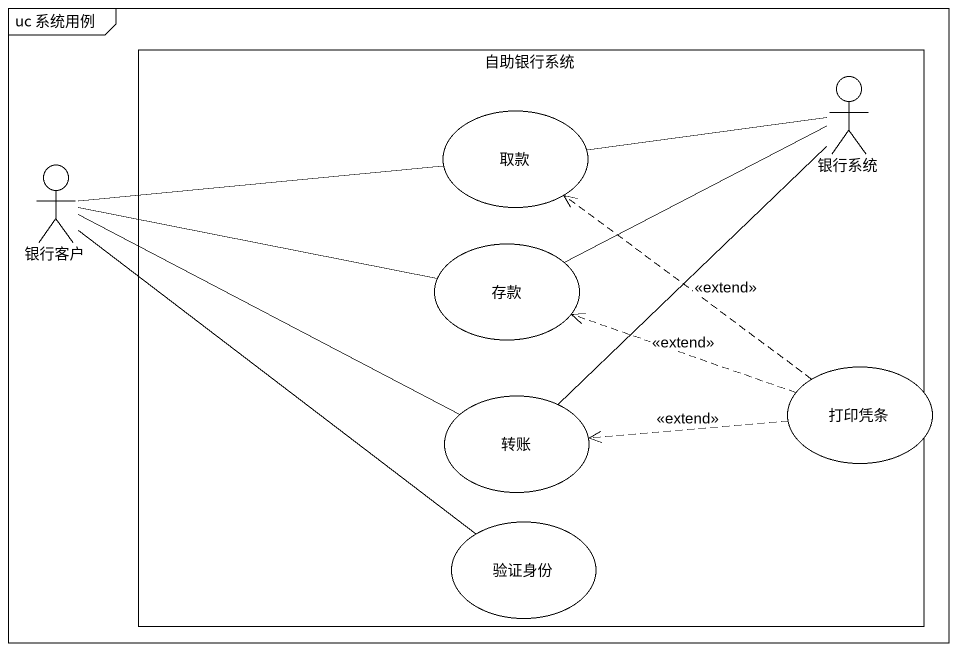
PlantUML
@startuml
mainframe uc 系统用例
rectangle 自助银行系统 {
  actor 银行系统
  usecase 取款
  usecase 存款
  usecase 转账
  usecase 验证身份
}
actor 银行客户
usecase 打印凭条
银行客户 -right- 取款
银行客户 -right- 存款
银行客户 -right- 转账
银行客户 -- 验证身份
取款 -right- 银行系统
存款 -right- 银行系统
转账 -up- 银行系统
打印凭条 .up.> 取款 : <<extend>>
打印凭条 .left.> 存款 : <<extend>>
打印凭条 .left.> 转账 : <<extend>>
@enduml
